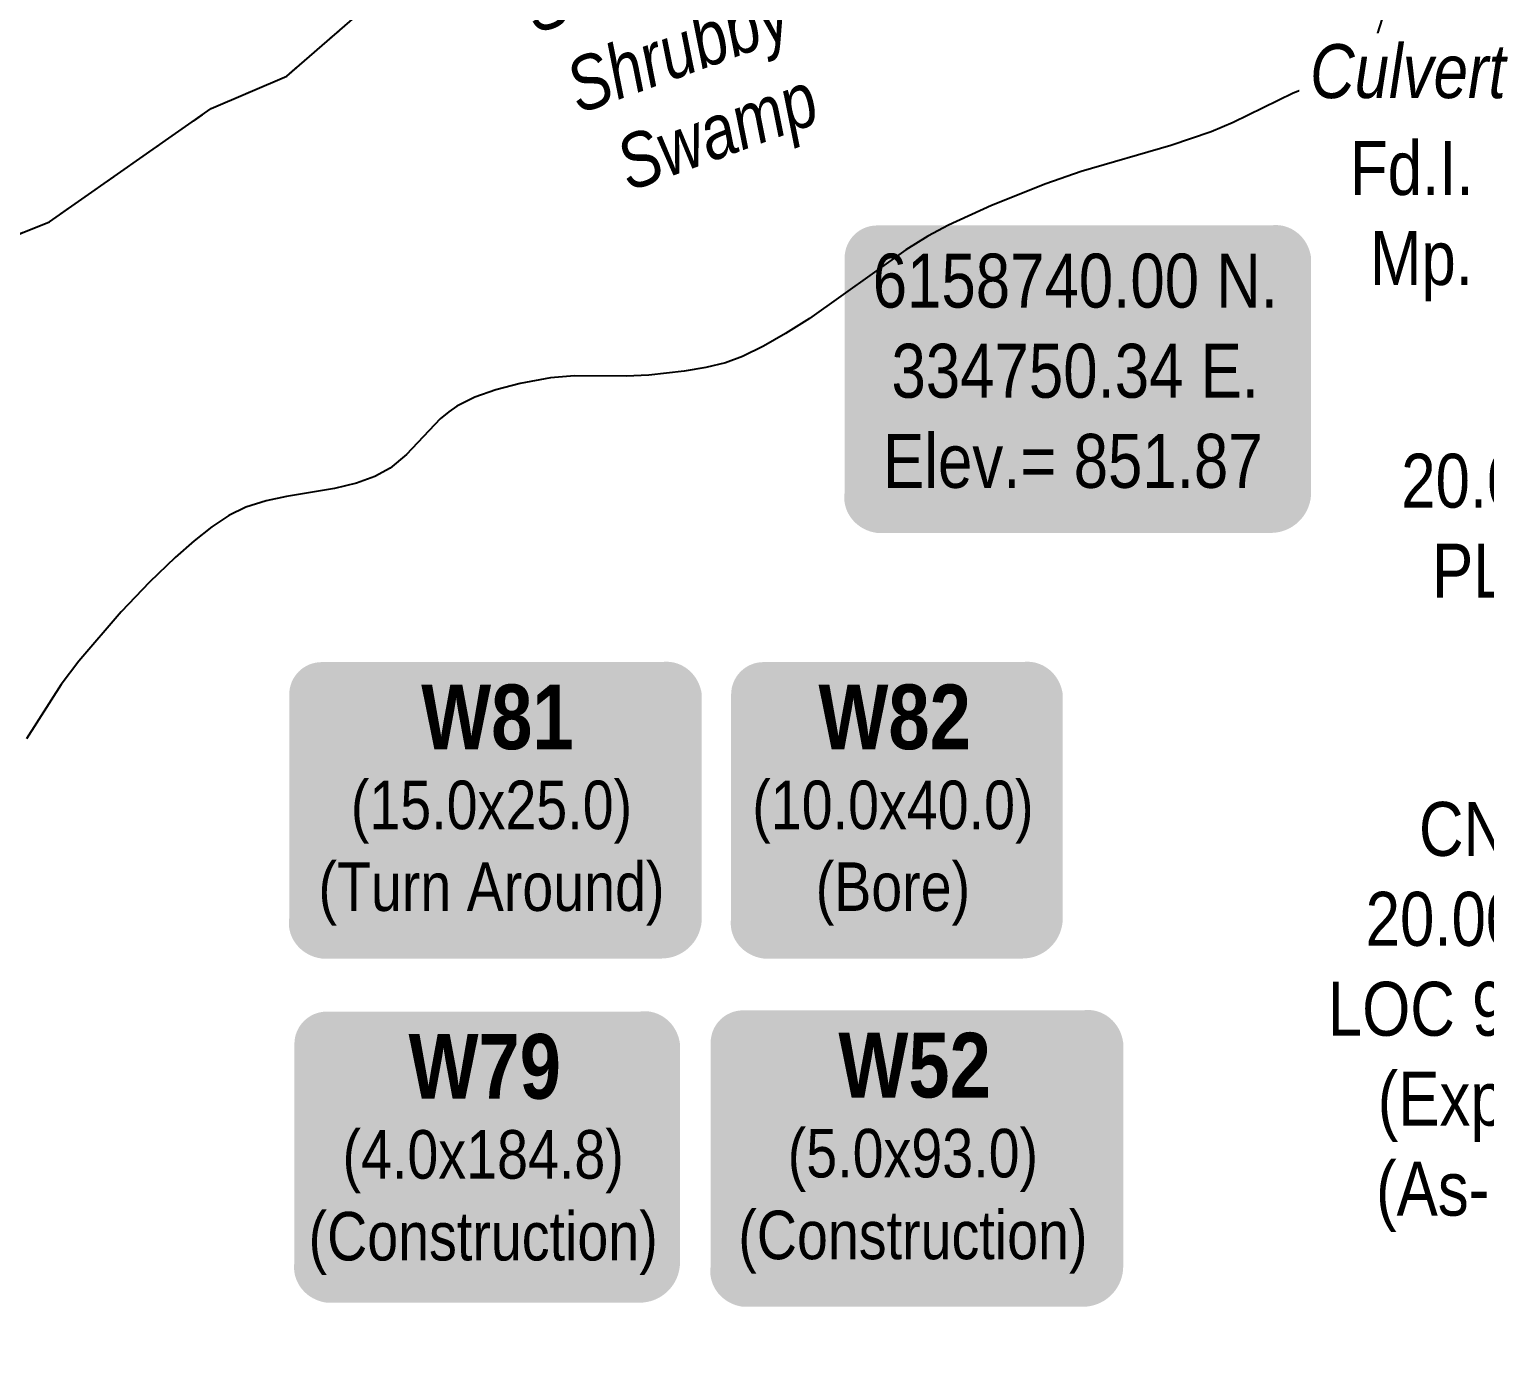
# Model space of a CAD drawing. Extents: x 333858 to 342713, y 6154085 to 6163590.
# Drawn here: x 334421 to 334690.9, y 6158517.6 to 6158765 of the extents above; entities that cross this region are included whole.
import ezdxf

# ---------------------------------------------------------------- set-up
doc = ezdxf.new("R2010")
doc.units = 0
doc.header["$LTSCALE"] = 5
doc.header["$PDSIZE"] = 0.5
doc.linetypes.add('foc-WHEELTRACKS', pattern=[2, 0.4, -1.6])
doc.layers.get('Defpoints').update_dxf_attribs({"color": 9})
for name, color, linetype, lineweight in [('C-AR-T', 13, 'Continuous', 9), ('F-RW-T', 190, 'Continuous', 9), ('T-TEXT', 48, 'Continuous', 18)]:
    doc.layers.add(name, color=color, linetype=linetype, lineweight=lineweight)
for name, color, linetype in [('DETAIL-T', 7, 'Continuous'), ('L-MON-T', 1, 'Continuous'), ('P-TEMP-BLOCKS', 250, 'Continuous'), ('T-WATER-P3', 160, 'foc-WHEELTRACKS'), ('WETLAND', 143, 'Continuous'), ('WETLAND-T', 146, 'Continuous')]:
    doc.layers.add(name, color=color, linetype=linetype)
doc.styles.add('80', font='ARIALN.TTF', dxfattribs={"height": 10})
doc.styles.add('80CG', font='ARIALN.TTF', dxfattribs={"height": 10})
doc.styles.add('80L', font='ARIALN.TTF', dxfattribs={"height": 10})
doc.styles.add('80LS', font='ARIALNI.TTF', dxfattribs={"height": 10})
doc.styles.add('BOLD', font='ARIALNB.TTF')
doc.styles.add('foc-LtypeFont', font='ARIALN.TTF', dxfattribs={"height": 7.35})
doc.linetypes.add('foc-TOPO-flowdirection-NOLINE', pattern='A,0,[">",foc-LtypeFont,S=0.3,R=0,X=0,Y=-0.945],-20,[">",foc-LtypeFont,S=0.3,R=0,X=0,Y=-0.945],0', length=20)
doc.dimstyles.new('Compass 5 000', dxfattribs={"dimscale": 5, "dimtxt": 9, "dimasz": 2, "dimexe": 0.2, "dimexo": 0.0625, "dimgap": 0.5, "dimtad": 0, "dimtih": 1, "dimtoh": 1, "dimzin": 0, "dimdsep": 46, "dimtxsty": '80CG', "dimcen": 0.1, "dimse1": 1, "dimse2": 1, "dimclrd": 256, "dimclrt": 256, "dimaunit": 1, "dimadec": 4, "dimazin": 0, "dimtfac": 0.06, "dimtofl": 0, "dimtmove": 0, "dimatfit": 1, "dimfxl": 0.2, "dimtolj": 1, "dimtzin": 0, "dimlwd": -1, "dimarcsym": 0})

# ---------------------------------------------------------------- blocks, each defined once
blk = doc.blocks.new('*D447')
at = {"layer": 'Defpoints', "color": 0, "transparency": 16777216}
for p in [(334818.52, 6158730.84), (334827.14, 6158721.06), (334812.15, 6158707.86)]:
    blk.add_point(p, dxfattribs=at)
at = {"layer": 'F-RW-T', "transparency": 16777216}
for p, q in [((334826.03, 6158737.45), (334833.53, 6158744.06)), ((334796.03, 6158711.03), (334762.19, 6158681.21)), ((334762.19, 6158681.21), (334752.19, 6158681.21))]:
    blk.add_line(p, q, dxfattribs=at)
for points in [[(334824.93, 6158738.7), (334827.13, 6158736.2), (334818.52, 6158730.84)], [(334794.93, 6158712.28), (334797.13, 6158709.78), (334803.53, 6158717.64)]]:
    blk.add_solid(points, dxfattribs=at)
at = {"layer": 'F-RW-T', "transparency": 16777216, "insert": (334712.65, 6158681.21), "char_height": 10, "attachment_point": 5, "style": '80CG'}
blk.add_mtext('\\A1;Insignia\\P20.00 P/L R/W\\PPLA 210464', dxfattribs=at)
blk = doc.blocks.new('*D460')
at = {"layer": 'C-AR-T', "transparency": 16777216}
for p, q in [((334822.1, 6158686.58), (334828.34, 6158694.39)), ((334800.28, 6158659.22), (334738.59, 6158581.9)), ((334738.59, 6158581.9), (334728.59, 6158581.9))]:
    blk.add_line(p, q, dxfattribs=at)
for points in [[(334820.8, 6158687.62), (334823.41, 6158685.54), (334815.87, 6158678.76)], [(334798.97, 6158660.26), (334801.58, 6158658.18), (334806.51, 6158667.04)]]:
    blk.add_solid(points, dxfattribs=at)
at = {"layer": 'Defpoints', "color": 0, "transparency": 16777216}
for p in [(334815.87, 6158678.76), (334820.56, 6158675.01), (334811.21, 6158663.29)]:
    blk.add_point(p, dxfattribs=at)
at = {"layer": 'C-AR-T', "transparency": 16777216, "insert": (334694.28, 6158581.9), "char_height": 10, "attachment_point": 5, "style": '80CG'}
blk.add_mtext('\\A1;CNRL\\P20.00 A/R\\PLOC 981306\\P(Expired)\\P(As-Built)', dxfattribs=at)
blk = doc.blocks.new('*U494')
at = {"true_color": 0x99e6ff}
h = blk.add_hatch(color=141, dxfattribs=at)
edge = h.paths.add_edge_path()
edge.add_line((-31.5, -34.95), (31.5, -34.95))
edge.add_arc((31.5, -28.95), 6, 270, 360)
edge.add_line((37.5, -28.95), (37.5, 12.5))
edge.add_arc((31.5, 12.5), 6, 0, 90)
edge.add_line((31.5, 18.5), (-31.5, 18.5))
edge.add_arc((-31.5, 12.5), 6, 90, 180)
edge.add_line((-37.5, 12.5), (-37.5, -28.95))
edge.add_arc((-31.5, -28.95), 6, 180, 270)
at = {"color": 250, "flags": 128}
blk.add_lwpolyline([(-31.5, -34.95, 3, 3, 0), (31.5, -34.95, 3, 3, 0.414214), (37.5, -28.95, 3, 3, 0), (37.5, 12.5, 3, 0, 0.414214), (31.5, 18.5, 0, 0, 0), (-31.5, 18.5, 0, 0, 0.414214), (-37.5, 12.5, 0, 0, 0), (-37.5, -28.95, 0, 3, 0.414214)], format="xyseb", close=True, dxfattribs=at)
at = {"flags": 128}
blk.add_lwpolyline([(-24.24, -18.7, 0, 7.5, 0), (0, 0, 0, 0, 0)], format="xyseb", dxfattribs=at)
at = {"color": 250}
for tag, p, height, style in [('TEMP_AREA_W1_001', (-9.21, 2.24), 12, 'BOLD'), ('ENTER_TEXT_001', (-30.66, -12.47), 9, '80')]:
    blk.add_attdef(tag, p, '', height=height, dxfattribs=dict(at, style=style))
blk = doc.blocks.new('*U493')
at = {"true_color": 0x99e6ff}
h = blk.add_hatch(color=141, dxfattribs=at)
edge = h.paths.add_edge_path()
edge.add_line((-24, -34.95), (24, -34.95))
edge.add_arc((24, -28.95), 6, 270, 360)
edge.add_line((30, -28.95), (30, 12.5))
edge.add_arc((24, 12.5), 6, 0, 90)
edge.add_line((24, 18.5), (-24, 18.5))
edge.add_arc((-24, 12.5), 6, 90, 180)
edge.add_line((-30, 12.5), (-30, -28.95))
edge.add_arc((-24, -28.95), 6, 180, 270)
at = {"color": 250, "flags": 128}
blk.add_lwpolyline([(-24, -34.95, 3, 3, 0), (24, -34.95, 3, 3, 0.414214), (30, -28.95, 3, 3, 0), (30, 12.5, 3, 0, 0.414214), (24, 18.5, 0, 0, 0), (-24, 18.5, 0, 0, 0.414214), (-30, 12.5, 0, 0, 0), (-30, -28.95, 0, 3, 0.414214)], format="xyseb", close=True, dxfattribs=at)
at = {"flags": 128}
blk.add_lwpolyline([(-24.24, -18.7, 0, 7.5, 0), (0, 0, 0, 0, 0)], format="xyseb", dxfattribs=at)
at = {"color": 250}
for tag, p, height, style in [('TEMP_AREA_W1_001', (-9.21, 2.24), 12, 'BOLD'), ('ENTER_TEXT_001', (-30.66, -12.47), 9, '80')]:
    blk.add_attdef(tag, p, '', height=height, dxfattribs=dict(at, style=style))
blk = doc.blocks.new('*U508')
h = blk.add_hatch(color=111)
edge = h.paths.add_edge_path()
edge.add_line((-29, -33.96), (29, -33.96))
edge.add_arc((29, -27.96), 6, 270, 360)
edge.add_line((35, -27.96), (35, 12.5))
edge.add_arc((29, 12.5), 6, 0, 90)
edge.add_line((29, 18.5), (-29, 18.5))
edge.add_arc((-29, 12.5), 6, 90, 180)
edge.add_line((-35, 12.5), (-35, -27.96))
edge.add_arc((-29, -27.96), 6, 180, 270)
at = {"color": 250, "flags": 128}
blk.add_lwpolyline([(-29, -33.96, 3, 3, 0), (29, -33.96, 3, 3, 0.414214), (35, -27.96, 3, 3, 0), (35, 12.5, 3, 0, 0.414214), (29, 18.5, 0, 0, 0), (-29, 18.5, 0, 0, 0.414214), (-35, 12.5, 0, 0, 0), (-35, -27.96, 0, 3, 0.414214)], format="xyseb", close=True, dxfattribs=at)
at = {"flags": 128}
blk.add_lwpolyline([(11.73, -10.71, 0, 7.5, 0), (0, 0, 0, 0, 0)], format="xyseb", dxfattribs=at)
at = {"color": 250}
for tag, p, height, style in [('TEMP_AREA_W1_001', (-9.21, 2.24), 12, 'BOLD'), ('ENTER_TEXT_001', (-30.66, -12.47), 9, '80')]:
    blk.add_attdef(tag, p, '', height=height, dxfattribs=dict(at, style=style))
blk = doc.blocks.new('*U630')
h = blk.add_hatch(color=254)
edge = h.paths.add_edge_path()
edge.add_line((-36.5, -28.5), (36.5, -28.5))
edge.add_arc((36.5, -22.5), 6, 270, 360)
edge.add_line((42.5, -22.5), (42.5, 21))
edge.add_arc((36.5, 21), 6, 0, 90)
edge.add_line((36.5, 27), (-36.5, 27))
edge.add_arc((-36.5, 21), 6, 90, 180)
edge.add_line((-42.5, 21), (-42.5, -22.5))
edge.add_arc((-36.5, -22.5), 6, 180, 270)
at = {"color": 1, "flags": 128}
blk.add_lwpolyline([(-36.5, -28.5, 3, 3, 0), (36.5, -28.5, 3, 3, 0.414214), (42.5, -22.5, 3, 3, 0), (42.5, 21, 3, 0, 0.414214), (36.5, 27, 0, 0, 0), (-36.5, 27, 0, 0, 0.414214), (-42.5, 21, 0, 0, 0), (-42.5, -22.5, 0, 3, 0.414214)], format="xyseb", close=True, dxfattribs=at)
blk.add_lwpolyline([(-42.19, -18.53, 0, 10, 0), (0, 0, 5, 5, 0)], format="xyseb", dxfattribs=at)
at = {"color": 1, "style": '80'}
blk.add_attdef('ENTER_TEXT_001', (-35.99, -5), '', height=10, dxfattribs=at)

msp = doc.modelspace()

# ---------------------------------------------------------------- linework, layer by layer
at = {"layer": 'T-WATER-P3', "flags": 128}
msp.add_lwpolyline([(334001.202, 6158389.866), (334023.242, 6158386.626), (334039.225, 6158393.619), (334056.209, 6158408.603), (334066.199, 6158412.599), (334092.172, 6158414.597), (334109.156, 6158421.59), (334121.144, 6158430.581), (334132.133, 6158446.564), (334139.125, 6158461.549), (334167.096, 6158476.534), (334182.081, 6158491.518), (334211.053, 6158501.508), (334227.037, 6158500.509), (334240.024, 6158508.501), (334253.01, 6158528.48), (334267.995, 6158546.462), (334298.963, 6158573.434), (334317.945, 6158580.427), (334337.924, 6158582.425), (334345.916, 6158597.41), (334359.901, 6158616.39), (334365.895, 6158643.362), (334409.85, 6158723.28), (334424.836, 6158729.274), (334454.805, 6158750.252), (334468.791, 6158756.246), (334483.776, 6158769.233), (334498.76, 6158803.198), (334517.741, 6158818.182), (334539.719, 6158831.169), (334555.703, 6158847.153), (334561.321, 6158876.019)], dxfattribs=at)
at = {"layer": 'T-WATER-P3', "linetype": 'foc-TOPO-flowdirection-NOLINE', "flags": 128}
msp.add_lwpolyline([(334001.202, 6158389.866), (334023.242, 6158386.626), (334039.225, 6158393.619), (334056.209, 6158408.603), (334066.199, 6158412.599), (334092.172, 6158414.597), (334109.156, 6158421.59), (334121.144, 6158430.581), (334132.133, 6158446.564), (334139.125, 6158461.549), (334167.096, 6158476.534), (334182.081, 6158491.518), (334211.053, 6158501.508), (334227.037, 6158500.509), (334240.024, 6158508.501), (334253.01, 6158528.48), (334267.995, 6158546.462), (334298.963, 6158573.434), (334317.945, 6158580.427), (334337.924, 6158582.425), (334345.916, 6158597.41), (334359.901, 6158616.39), (334365.895, 6158643.362), (334409.85, 6158723.28), (334424.836, 6158729.274), (334454.805, 6158750.252), (334468.791, 6158756.246), (334483.776, 6158769.233), (334498.76, 6158803.198), (334517.741, 6158818.182), (334539.719, 6158831.169), (334555.703, 6158847.153), (334561.321, 6158876.019)], dxfattribs=at)
at = {"layer": 'WETLAND'}
for points in [[(334692.105, 6158780.707), (334687.894, 6158781.644), (334685.793, 6158781.851), (334683.987, 6158781.783), (334682.442, 6158781.439), (334681.143, 6158780.815), (334679.43, 6158779.48), (334677.777, 6158777.735), (334676.186, 6158775.582), (334674.662, 6158773.027), (334673.205, 6158770.071), (334671.825, 6158766.73), (334669.328, 6158758.98), (334668.959, 6158757.021), (334668.657, 6158756.254), (334668.048, 6158755.702), (334667.081, 6158755.412), (334666.19, 6158755.394)], [(334666.19, 6158755.394), (334662.139, 6158755.311), (334658.89, 6158754.452), (334655.376, 6158753.124), (334644.255, 6158747.693), (334640.182, 6158745.946), (334632.689, 6158743.422), (334616.083, 6158738.594), (334609.499, 6158736.329), (334599.452, 6158732.313), (334591.462, 6158728.664), (334587.63, 6158726.604), (334583.564, 6158724.091), (334565.676, 6158711.361), (334561.268, 6158708.533), (334557.18, 6158706.242), (334553.267, 6158704.277), (334550.125, 6158703.134), (334546.51, 6158702.251), (334542.489, 6158701.609), (334535.901, 6158700.866), (334531.737, 6158700.636), (334522.108, 6158700.736), (334517.658, 6158700.34), (334512.08, 6158699.295), (334507.571, 6158698.133), (334503.679, 6158696.737), (334500.345, 6158695.078), (334498.815, 6158694.047), (334497.244, 6158692.718), (334490.997, 6158686.121), (334487.974, 6158683.607), (334485.131, 6158682.052), (334481.746, 6158680.821), (334477.662, 6158679.846), (334468.764, 6158678.35), (334464.992, 6158677.545), (334461.205, 6158676.344), (334458.062, 6158674.807), (334454.92, 6158672.72), (334451.616, 6158670.132), (334448.098, 6158667.021), (334443.335, 6158662.474), (334438.097, 6158656.974), (334430.263, 6158647.809), (334426.985, 6158643.476), (334420.558, 6158633.462)]]:
    msp.add_lwpolyline(points, dxfattribs=at)

# ---------------------------------------------------------------- block references
at = {"layer": 'DETAIL-T', "color": 5}
ref = msp.add_blockref('*U630', (334614.713, 6158701.593), dxfattribs=dict(at, xscale=0.99980306, yscale=0.99980306, zscale=0.99980306))
ref.add_attrib('ENTER_TEXT_001', '6158740.00 N.', (334577.425, 6158713.364), dxfattribs={"layer": '0', "color": 1, "height": 9.99803, "style": '80'})
ref.add_attrib('ENTER_TEXT_002', '334750.34 E.', (334580.899, 6158696.659), dxfattribs={"layer": '0', "color": 1, "height": 9.99803, "style": '80'})
ref.add_attrib('ENTER_TEXT_003', 'Elev.= 851.87', (334579.344, 6158679.955), dxfattribs={"layer": '0', "color": 1, "height": 9.99803, "style": '80'})
at = {"layer": 'P-TEMP-BLOCKS'}
ref = msp.add_blockref('*U494', (334506.748, 6158629.159), dxfattribs=dict(at, xscale=0.99980306, yscale=0.99980306, zscale=0.99980306))
ref.add_attrib('TEMP_AREA_W1_001', 'W81', (334493.715, 6158631.506), dxfattribs={"layer": '0', "color": 250, "height": 11.9976, "style": 'BOLD'})
ref.add_attrib('ENTER_TEXT_001', '(15.0x25.0)', (334480.677, 6158616.692), dxfattribs={"layer": '0', "color": 250, "height": 8.99823, "style": '80'})
ref.add_attrib('ENTER_TEXT_002', '(Turn Around)', (334474.671, 6158601.541), dxfattribs={"layer": '0', "color": 250, "height": 8.99823, "style": '80'})
ref = msp.add_blockref('*U493', (334581.17, 6158629.159), dxfattribs=dict(at, xscale=0.99980306, yscale=0.99980306, zscale=0.99980306))
ref.add_attrib('TEMP_AREA_W1_001', 'W82', (334567.364, 6158631.506), dxfattribs={"layer": '0', "color": 250, "height": 11.9976, "style": 'BOLD'})
ref.add_attrib('ENTER_TEXT_001', '(10.0x40.0)', (334555.099, 6158616.692), dxfattribs={"layer": '0', "color": 250, "height": 8.99823, "style": '80'})
ref.add_attrib('ENTER_TEXT_002', '(Bore)', (334566.856, 6158601.541), dxfattribs={"layer": '0', "color": 250, "height": 8.9982, "style": '80'})
ref = msp.add_blockref('*U508', (334505.205, 6158564.382), dxfattribs=dict(at, xscale=0.99980306, yscale=0.99980306, zscale=0.99980306))
ref.add_attrib('TEMP_AREA_W1_001', 'W79', (334491.375, 6158566.728), dxfattribs={"layer": '0', "color": 250, "height": 11.9976, "style": 'BOLD'})
ref.add_attrib('ENTER_TEXT_001', '(4.0x184.8)', (334479.135, 6158551.914), dxfattribs={"layer": '0', "color": 250, "height": 8.99823, "style": '80'})
ref.add_attrib('ENTER_TEXT_002', '(Construction)', (334472.843, 6158536.758), dxfattribs={"layer": '0', "color": 250, "height": 8.99823, "style": '80'})
ref = msp.add_blockref('*U494', (334584.874, 6158564.612), dxfattribs=dict(at, xscale=0.99980306, yscale=0.99980306, zscale=0.99980306))
ref.add_attrib('TEMP_AREA_W1_001', 'W52', (334571.067, 6158566.958), dxfattribs={"layer": '0', "color": 250, "height": 11.9976, "style": 'BOLD'})
ref.add_attrib('ENTER_TEXT_001', '(5.0x93.0)', (334561.669, 6158552.144), dxfattribs={"layer": '0', "color": 250, "height": 8.9982, "style": '80'})
ref.add_attrib('ENTER_TEXT_002', '(Construction)', (334552.511, 6158536.987), dxfattribs={"layer": '0', "color": 250, "height": 8.99823, "style": '80'})

# ---------------------------------------------------------------- texts
at = {"layer": 'L-MON-T', "insert": (334664.83, 6158744.231), "char_height": 9.99794, "attachment_point": 1, "style": '80L'}
msp.add_mtext_dynamic_manual_height_columns('\\pi1.0659;Fd.I. \\P\\pi4.7828;Mp.', width=22.04386, gutter_width=50, heights=[0], dxfattribs=at)
at = {"layer": 'WETLAND-T', "insert": (334533.917, 6158781.579), "char_height": 10, "width": 49.29503, "attachment_point": 2, "rotation": 20, "style": '80LS'}
msp.add_mtext('\\pt40;Seasonal\\PShrubby\\P Swamp', dxfattribs=at)

# ---------------------------------------------------------------- dimensions: what is measured, and where the dimension line sits
at = {"layer": 'C-AR-T'}
dim = msp.add_linear_dim(base=(334815.866, 6158678.759), p1=(334811.206, 6158663.292), p2=(334820.559, 6158675.015), angle=51.41464, text='CNRL\\P20.00 A/R\\PLOC 981306\\P(Expired)\\P(As-Built)', dimstyle='Compass 5 000', dxfattribs=at)
dim.commit()
dim.dimension.update_dxf_attribs({"geometry": '*D460', "text_midpoint": (334694.284, 6158581.901), "dimtype": 161})
at = {"layer": 'F-RW-T'}
dim = msp.add_linear_dim(base=(334818.525, 6158730.841), p1=(334812.148, 6158707.859), p2=(334827.138, 6158721.063), angle=41.3754, text='Insignia\\P20.00 P/L R/W\\PPLA 210464', dimstyle='Compass 5 000', dxfattribs=at)
dim.commit()
dim.dimension.update_dxf_attribs({"geometry": '*D447', "text_midpoint": (334712.646, 6158681.214), "dimtype": 161})

# ---------------------------------------------------------------- next in the draw order: texts
at = {"layer": 'T-TEXT', "insert": (334658.504, 6158762.19), "char_height": 9.99803, "attachment_point": 1, "style": '80L', "bg_fill": 3, "box_fill_scale": 1.2, "bg_fill_color": 256, "bg_fill_transparency": 0}
msp.add_mtext_dynamic_manual_height_columns('{\\fArial Narrow|b0|i1|c0|p34;Culvert}', width=36.82578, gutter_width=50, heights=[0], dxfattribs=at)

doc.saveas('drawing.dxf')
